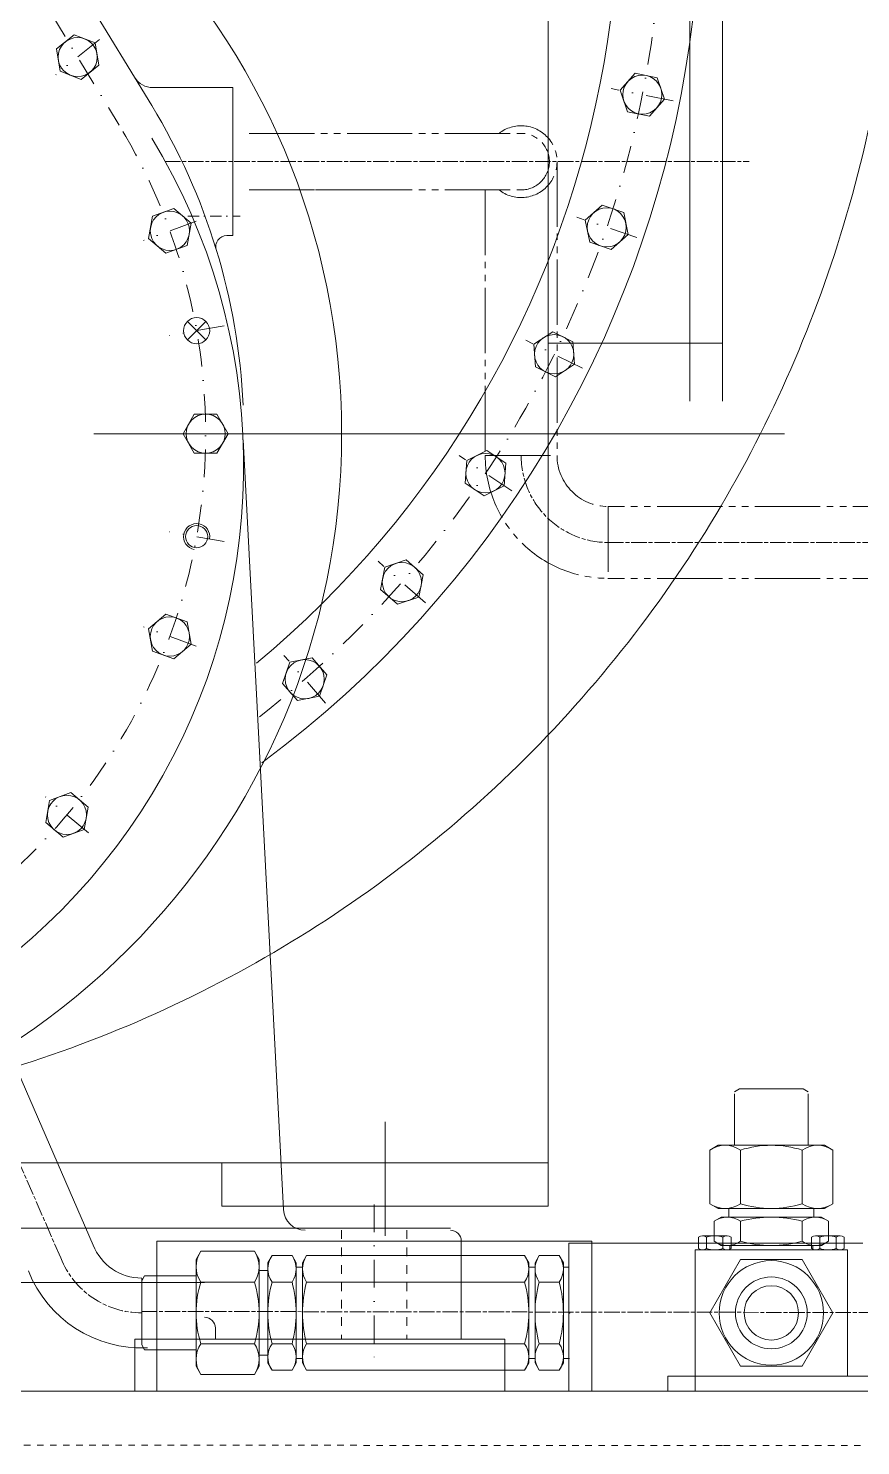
# Model space of a CAD drawing. Header units: inches. Extents: x 0 to 26418, y 0 to 20128.
# Drawn here: x 5337 to 5720, y 14203 to 14855 of the extents above; entities that cross this region are included whole.
import ezdxf

# ---------------------------------------------------------------- set-up
doc = ezdxf.new("R2010")
doc.units = ezdxf.units.IN
doc.header["$MEASUREMENT"] = 0
for name, pattern in [('CENTER', [50.8, 31.75, -6.35, 6.35, -6.35]), ('CHAIN', [0.7087, 0.4724, -0.0591, 0.1181, -0.0591]), ('DASHDOT', [25.4, 12.7, -6.35, 0, -6.35]), ('EB_DASH', [6, 3, -3]), ('EB_DASHDOTDOT', [45, 30, -3, 3, -3, 3, -3]), ('虚线', [2, 1, -1])]:
    doc.linetypes.add(name, pattern=pattern)
for name, color, linetype, lineweight in [('CAXA1', 5, 'CENTER', 5), ('CAXA细实线层', 7, 'Continuous', 5), ('CAXA虚线层', 96, 'EB_DASH', 5), ('EB0', 7, 'Continuous', 5), ('EB0_1', 7, 'Continuous', 5)]:
    doc.layers.add(name, color=color, linetype=linetype, lineweight=lineweight)

msp = doc.modelspace()

# ---------------------------------------------------------------- linework, layer by layer
at = {"color": 7, "lineweight": 5}
for p, q in [((5576.04, 14313.28), (5576.04, 15918.28)), ((5282.7, 15001.48), (5393.75, 14819.08)), ((5641.04, 14969.56), (5641.04, 14683.2)), ((5656.04, 14969.56), (5656.04, 14683.2)), ((5350.02, 14845.04), (5358.09, 14851.58)), ((5358.09, 14851.58), (5367.8, 14847.86)), ((5350.02, 14845.04), (5351.64, 14834.78)), ((5367.8, 14847.86), (5369.42, 14837.59)), ((5369.42, 14837.59), (5361.35, 14831.05)), ((5351.64, 14834.78), (5361.35, 14831.05)), ((5351.64, 14834.78), (5351.64, 14834.78)), ((5615.9, 14833.88), (5609.05, 14826.07)), ((5626.09, 14831.85), (5615.9, 14833.88)), ((5626.09, 14831.85), (5629.43, 14822.01)), ((5394.37, 14827.28), (5431.04, 14827.28)), ((5431.04, 14827.28), (5431.04, 14759.28)), ((5612.39, 14816.23), (5609.05, 14826.07)), ((5612.39, 14816.23), (5612.39, 14816.23)), ((5622.58, 14814.2), (5612.39, 14816.23)), ((5622.58, 14814.2), (5629.43, 14822.01)), ((5394.14, 14768.16), (5403.91, 14771.71)), ((5411.87, 14765.03), (5403.91, 14771.71)), ((5600.86, 14773.28), (5593.05, 14766.42)), ((5610.7, 14769.93), (5600.86, 14773.28)), ((5394.14, 14768.16), (5392.34, 14757.92)), ((5411.87, 14765.03), (5410.06, 14754.8)), ((5595.08, 14756.23), (5593.05, 14766.42)), ((5610.7, 14769.93), (5612.73, 14759.74)), ((5392.34, 14757.92), (5400.3, 14751.24)), ((5392.34, 14757.92), (5392.34, 14757.92)), ((5392.34, 14757.92), (5392.34, 14757.92)), ((5428.22, 14759.28), (5431.04, 14759.28)), ((5604.92, 14752.89), (5612.73, 14759.74)), ((5410.06, 14754.8), (5400.3, 14751.24)), ((5604.92, 14752.89), (5595.08, 14756.23)), ((5595.08, 14756.23), (5595.08, 14756.23)), ((5578.04, 14715.15), (5569.4, 14709.38)), ((5587.36, 14710.55), (5578.04, 14715.15)), ((5570.08, 14699.01), (5569.4, 14709.38)), ((5656.04, 14709.91), (5576.04, 14709.91)), ((5587.36, 14710.55), (5588.04, 14700.18)), ((5579.4, 14694.41), (5570.08, 14699.01)), ((5570.08, 14699.01), (5570.08, 14699.01)), ((5579.4, 14694.41), (5588.04, 14700.18)), ((5413.34, 14677.28), (5408.14, 14668.28)), ((5413.34, 14677.28), (5423.73, 14677.28)), ((5428.93, 14668.28), (5423.73, 14677.28)), ((5408.14, 14668.28), (5413.34, 14659.28)), ((5408.14, 14668.28), (5408.14, 14668.28)), ((5428.93, 14668.28), (5423.73, 14659.28)), ((5435.74, 14665.4), (5454.27, 14311.75)), ((5547.83, 14660.5), (5538.51, 14655.9)), ((5556.48, 14654.73), (5547.83, 14660.5)), ((5423.73, 14659.28), (5413.34, 14659.28)), ((5537.83, 14645.53), (5538.51, 14655.9)), ((5556.48, 14654.73), (5555.8, 14644.36)), ((5546.48, 14639.76), (5537.83, 14645.53)), ((5537.83, 14645.53), (5537.83, 14645.53)), ((5546.48, 14639.76), (5555.8, 14644.36)), ((5510.75, 14610.26), (5500.91, 14606.92)), ((5518.56, 14603.41), (5510.75, 14610.26)), ((5498.88, 14596.73), (5500.91, 14606.92)), ((5518.56, 14603.41), (5516.54, 14593.21)), ((5506.7, 14589.87), (5498.88, 14596.73)), ((5498.88, 14596.73), (5498.88, 14596.73)), ((5506.7, 14589.87), (5516.54, 14593.21)), ((5400.3, 14585.31), (5392.34, 14578.63)), ((5400.3, 14585.31), (5410.06, 14581.76)), ((5411.87, 14571.52), (5410.06, 14581.76)), ((5392.34, 14578.63), (5394.14, 14568.4)), ((5392.34, 14578.63), (5392.34, 14578.63)), ((5411.87, 14571.52), (5403.91, 14564.84)), ((5403.91, 14564.84), (5394.14, 14568.4)), ((5453.89, 14553.42), (5457.23, 14563.26)), ((5467.43, 14565.29), (5457.23, 14563.26)), ((5474.28, 14557.48), (5467.43, 14565.29)), ((5474.28, 14557.48), (5470.94, 14547.64)), ((5460.74, 14545.61), (5453.89, 14553.42)), ((5453.89, 14553.42), (5453.89, 14553.42)), ((5460.74, 14545.61), (5470.94, 14547.64)), ((5356.59, 14503.35), (5346.82, 14499.8)), ((5356.59, 14503.35), (5364.55, 14496.67)), ((5346.82, 14499.8), (5345.02, 14489.56)), ((5346.82, 14499.8), (5346.82, 14499.8)), ((5362.75, 14486.44), (5364.55, 14496.67)), ((5352.98, 14482.88), (5345.02, 14489.56)), ((5362.75, 14486.44), (5352.98, 14482.88)), ((5576.04, 14333.28), (4716.04, 14333.28)), ((5426.04, 14313.28), (5426.04, 14333.28)), ((5576.04, 14313.28), (5426.04, 14313.28)), ((5146.04, 14303.28), (5531.04, 14303.28)), ((5396.04, 14297.27), (5396.04, 14228.28)), ((5596.04, 14297.27), (5396.04, 14297.27)), ((5536.04, 14297.27), (5536.04, 14252.27)), ((5596.04, 14297.27), (5596.04, 14228.28)), ((5146.04, 14278.28), (5418.04, 14278.28)), ((5423.04, 14252.27), (5423.04, 14257.27)), ((5386.04, 14252.27), (5386.04, 14228.28)), ((5423.04, 14252.27), (5536.04, 14252.27)), ((5556.04, 14252.27), (5556.04, 14228.28))]:
    msp.add_line(p, q, dxfattribs=at)
at = {"color": 7, "linetype": 'DASHDOT', "lineweight": 5}
for p, q in [((5267.76, 14992.38), (5378.8, 14809.98)), ((5369.71, 14849.41), (5349.73, 14833.22)), ((5633.49, 14821.21), (5605, 14826.87)), ((5414.19, 14765.88), (5390.02, 14757.08)), ((5616.65, 14758.41), (5589.14, 14767.75)), ((5427.06, 14717.83), (5401.73, 14713.36)), ((5591.76, 14698.35), (5565.7, 14711.2)), ((5559.24, 14642.05), (5535.08, 14658.2)), ((5427.06, 14618.73), (5401.73, 14623.19)), ((5519.65, 14590.48), (5497.81, 14609.64)), ((5414.19, 14570.68), (5390.02, 14579.48)), ((5473.67, 14544.52), (5454.51, 14566.37)), ((5364.63, 14484.85), (5344.93, 14501.38)), ((5496.04, 14314.12), (5496.04, 14240.16))]:
    msp.add_line(p, q, dxfattribs=at)
at = {"color": 7, "linetype": 'CHAIN', "lineweight": 5, "ltscale": 15}
for p, q in [((5399.83, 14793.28), (5668.31, 14793.28)), ((5603.54, 14618.28), (5921.03, 14618.28)), ((5351.97, 14289.52), (5240.89, 14544.19)), ((5389.14, 14264.95), (5847.53, 14264.28))]:
    msp.add_line(p, q, dxfattribs=at)
at = {"color": 7, "linetype": 'DASHDOT', "lineweight": 5, "ltscale": 0.4}
msp.add_line((5410.42, 14768.28), (5434.44, 14768.28), dxfattribs=at)
at = {"color": 7, "linetype": 'Continuous', "lineweight": 5}
for p, q in [((5663.87, 14367.28), (5661.54, 14365.93)), ((5693.2, 14367.28), (5663.87, 14367.28)), ((5693.2, 14367.28), (5695.54, 14365.93)), ((5661.54, 14364.93), (5661.54, 14341.28)), ((5695.54, 14364.93), (5695.54, 14341.28)), ((5654.03, 14341.28), (5650.24, 14339.09)), ((5703.05, 14341.28), (5654.03, 14341.28)), ((5654.03, 14341.28), (5661.54, 14341.28)), ((5703.05, 14341.28), (5706.84, 14339.09)), ((5650.24, 14339.09), (5650.24, 14314.46)), ((5664.39, 14339.09), (5664.39, 14314.46)), ((5692.7, 14339.09), (5692.7, 14314.46)), ((5706.84, 14339.09), (5706.84, 14314.46)), ((5654.03, 14312.28), (5650.24, 14314.46)), ((5655.54, 14308.28), (5652.24, 14306.37)), ((5654.03, 14312.28), (5703.05, 14312.28)), ((5659.04, 14312.28), (5654.03, 14312.28)), ((5655.54, 14308.28), (5701.54, 14308.28)), ((5659.04, 14308.28), (5655.54, 14308.28)), ((5659.04, 14312.28), (5659.04, 14308.28)), ((5698.04, 14312.28), (5698.04, 14308.28)), ((5701.54, 14308.28), (5704.84, 14306.37)), ((5703.05, 14312.28), (5706.84, 14314.46)), ((5652.24, 14306.37), (5652.24, 14297.18)), ((5664.39, 14306.37), (5664.39, 14297.18)), ((5692.7, 14306.37), (5692.7, 14297.18)), ((5704.84, 14306.37), (5704.84, 14297.18)), ((5536.03, 14297.26), (5536.03, 14252.27)), ((5585.53, 14296.28), (5585.53, 14228.28)), ((5720.53, 14296.28), (5585.53, 14296.28)), ((5645.03, 14293.88), (5645.03, 14299.08)), ((5658.17, 14299.68), (5646.91, 14299.68)), ((5648.78, 14299.08), (5648.78, 14293.88)), ((5655.54, 14295.28), (5652.24, 14297.18)), ((5701.54, 14295.28), (5655.54, 14295.28)), ((5656.29, 14299.08), (5656.29, 14293.88)), ((5659.54, 14295.35), (5659.54, 14293.28)), ((5660.04, 14293.88), (5660.04, 14299.08)), ((5697.03, 14293.88), (5697.03, 14299.08)), ((5697.54, 14295.35), (5697.54, 14293.28)), ((5710.17, 14299.68), (5698.91, 14299.68)), ((5700.78, 14299.08), (5700.78, 14293.88)), ((5701.54, 14295.28), (5704.84, 14297.18)), ((5708.29, 14299.08), (5708.29, 14293.88)), ((5712.04, 14293.88), (5712.04, 14299.08)), ((5414.14, 14288.79), (5416.33, 14292.58)), ((5414.14, 14288.79), (5414.14, 14264.28)), ((5416.33, 14292.58), (5440.95, 14292.58)), ((5443.14, 14288.79), (5440.95, 14292.58)), ((5443.14, 14288.79), (5443.14, 14264.29)), ((5447.14, 14287.28), (5449.05, 14290.58)), ((5449.05, 14290.58), (5458.24, 14290.58)), ((5460.14, 14287.28), (5458.24, 14290.58)), ((5463.04, 14287.28), (5464.95, 14290.58)), ((5565.16, 14290.59), (5464.95, 14290.59)), ((5565.16, 14290.59), (5507.89, 14290.59)), ((5567.07, 14287.29), (5565.16, 14290.59)), ((5569.94, 14287.28), (5571.85, 14290.59)), ((5581.04, 14290.59), (5571.85, 14290.59)), ((5581.08, 14290.59), (5571.85, 14290.59)), ((5582.94, 14287.28), (5581.08, 14290.59)), ((5713.54, 14293.28), (5643.54, 14293.28)), ((5643.54, 14293.28), (5643.54, 14235.28)), ((5658.17, 14293.28), (5646.91, 14293.28)), ((5664.39, 14288.79), (5650.24, 14264.28)), ((5692.69, 14288.79), (5664.39, 14288.79)), ((5706.84, 14264.28), (5692.69, 14288.79)), ((5710.17, 14293.28), (5698.91, 14293.28)), ((5713.54, 14293.28), (5713.54, 14235.28)), ((5443.02, 14283.78), (5447.14, 14283.78)), ((5447.14, 14287.28), (5447.14, 14283.78)), ((5447.14, 14283.78), (5447.14, 14241.28)), ((5460.14, 14287.28), (5460.14, 14264.28)), ((5463.04, 14285.28), (5460.14, 14285.28)), ((5463.04, 14287.28), (5463.04, 14280.78)), ((5569.94, 14285.28), (5567.04, 14285.28)), ((5567.07, 14287.29), (5567.07, 14279.7)), ((5569.94, 14287.28), (5569.94, 14280.78)), ((5569.94, 14287.28), (5569.94, 14264.22)), ((5582.94, 14287.28), (5582.94, 14280.78)), ((5582.94, 14280.78), (5582.94, 14287.28)), ((5585.53, 14285.28), (5582.94, 14285.28)), ((5389.14, 14278.95), (5390.49, 14281.28)), ((5389.14, 14278.95), (5389.14, 14249.62)), ((5390.49, 14281.28), (5414.14, 14281.28)), ((5416.33, 14278.44), (5440.95, 14278.44)), ((5449.05, 14278.44), (5458.24, 14278.44)), ((5463.04, 14280.78), (5463.04, 14241.28)), ((5464.95, 14278.44), (5565.16, 14278.44)), ((5567.07, 14279.7), (5567.07, 14241.28)), ((5571.85, 14278.44), (5581.04, 14278.44)), ((5582.94, 14280.78), (5582.94, 14241.28)), ((5585.62, 14279.78), (5585.53, 14279.78)), ((5414.14, 14264.28), (5414.14, 14239.77)), ((5443.14, 14239.77), (5443.14, 14264.28)), ((5447.14, 14241.28), (5447.14, 14264.28)), ((5460.14, 14264.28), (5460.14, 14241.28)), ((5463.04, 14241.28), (5463.04, 14264.28)), ((5463.04, 14264.28), (5463.04, 14243.28)), ((5567.07, 14264.28), (5567.07, 14241.28)), ((5569.94, 14264.28), (5569.94, 14241.28)), ((5569.94, 14241.28), (5569.94, 14264.28)), ((5569.94, 14264.28), (5569.94, 14241.28)), ((5582.94, 14264.28), (5582.94, 14241.28)), ((5650.24, 14264.28), (5664.39, 14239.77)), ((5692.69, 14239.77), (5706.84, 14264.28)), ((5386.04, 14252.27), (5556.04, 14252.27)), ((5389.14, 14249.62), (5390.49, 14247.28)), ((5416.33, 14250.13), (5440.95, 14250.13)), ((5423.05, 14252.27), (5536.03, 14252.27)), ((5449.05, 14250.13), (5458.24, 14250.13)), ((5464.95, 14250.13), (5565.16, 14250.13)), ((5571.85, 14250.13), (5581.04, 14250.13)), ((5390.49, 14247.28), (5414.14, 14247.28)), ((5414.14, 14239.77), (5414.14, 14247.28)), ((5443.14, 14244.78), (5443.14, 14239.77)), ((5443.14, 14244.78), (5447.14, 14244.78)), ((5447.14, 14244.78), (5447.14, 14241.28)), ((5463.04, 14243.28), (5460.11, 14243.28)), ((5460.14, 14241.28), (5460.14, 14247.78)), ((5463.04, 14244.78), (5463.04, 14241.28)), ((5569.97, 14243.28), (5567.04, 14243.28)), ((5567.07, 14241.28), (5567.07, 14247.78)), ((5569.94, 14244.78), (5569.94, 14241.28)), ((5585.84, 14243.28), (5582.91, 14243.28)), ((5582.94, 14241.28), (5582.94, 14247.78)), ((5643.53, 14228.28), (5643.53, 14243.27)), ((5414.14, 14239.77), (5416.33, 14235.98)), ((5443.14, 14239.77), (5440.95, 14235.98)), ((5447.14, 14241.28), (5449.05, 14237.98)), ((5449.05, 14237.98), (5458.24, 14237.98)), ((5460.14, 14241.28), (5458.24, 14237.98)), ((5463.04, 14241.28), (5464.95, 14237.98)), ((5565.16, 14237.98), (5464.95, 14237.98)), ((5567.07, 14241.28), (5565.16, 14237.98)), ((5569.94, 14241.28), (5571.85, 14237.98)), ((5581.04, 14237.98), (5571.85, 14237.98)), ((5582.94, 14241.28), (5581.04, 14237.98)), ((5664.39, 14239.77), (5692.69, 14239.77)), ((5416.33, 14235.98), (5440.95, 14235.98)), ((5726.04, 14235.28), (5631.04, 14235.28)), ((5631.04, 14235.28), (5631.04, 14228.28)), ((4631.04, 14228.28), (6041.04, 14228.28)), ((5536.04, 14228.28), (5716.04, 14228.28))]:
    msp.add_line(p, q, dxfattribs=at)
at = {"color": 7, "linetype": '虚线', "lineweight": 5, "ltscale": 4}
for p, q in [((5481.04, 14302.27), (5481.04, 14252.27)), ((5511.04, 14302.27), (5511.04, 14252.27))]:
    msp.add_line(p, q, dxfattribs=at)
at = {"color": 7, "lineweight": 5}
for centre, radius in [((5146.04, 14668.28), 335), ((5359.72, 14841.32), 9), ((5619.24, 14824.04), 9), ((5402.1, 14761.48), 9), ((5602.89, 14763.08), 9), ((5414.4, 14715.6), 6), ((5578.72, 14704.78), 9), ((5418.54, 14668.28), 9), ((5547.15, 14650.13), 9), ((5414.4, 14620.96), 5.12), ((5508.72, 14600.07), 9), ((5402.1, 14575.08), 9), ((5464.08, 14555.45), 9), ((5354.78, 14493.12), 9)]:
    msp.add_circle(centre, radius, dxfattribs=at)
at = {"color": 7, "linetype": 'Continuous', "lineweight": 5}
for radius in [24, 16.5, 12.5]:
    msp.add_circle((5678.54, 14264.28), radius, dxfattribs=at)
at = {"color": 7, "lineweight": 5}
for centre, radius, start, end in [((5146.04, 14918.28), 500, 41.17406, 233.37069), ((5146.04, 14918.28), 462.5, 45.30913, 230.2216), ((5146.04, 14918.28), 500, 306.62931, 34.33282), ((5146.04, 14918.28), 462.5, 309.7784, 28.04824), ((5394.37, 14837.28), 10, 211.33225, 270), ((5146.04, 14668.28), 290, 2.59481, 31.33225), ((5146.04, 14653.28), 290, 270, 31.33225), ((5428.22, 14754.28), 5, 90, 196.9493), ((5414.4, 14620.96), 6, 350, 259.36921), ((5464.26, 14312.27), 10, 183, 270), ((5531.04, 14297.27), 5, 0, 90), ((5418.04, 14257.27), 5, 0, 90)]:
    msp.add_arc(centre, radius, start, end, dxfattribs=at)
at = {"color": 7, "linetype": 'DASHDOT', "lineweight": 5}
for centre, radius, start, end in [((5146.04, 14918.28), 482.5, 43.01789, 231.97707), ((5146.04, 14918.28), 482.5, 308.02293, 31.16), ((5146.04, 14668.28), 272.5, 270, 32.02405)]:
    msp.add_arc(centre, radius, start, end, dxfattribs=at)
at = {"color": 7, "linetype": 'CHAIN', "lineweight": 5, "ltscale": 15}
for centre, start in [((5603.54, 14658.28), 180), ((5389.14, 14304.28), 201.66198)]:
    msp.add_arc(centre, 40, start, 270, dxfattribs=at)
at = {"color": 7, "linetype": 'Continuous', "lineweight": 5}
for centre, radius, start, end in [((5657.31, 14328.75), 12.53, 55.61575, 124.38425), ((5678.54, 14294.45), 46.83, 90, 107.58795), ((5678.55, 14294.45), 46.83, 72.41205, 90), ((5699.77, 14328.75), 12.53, 55.61575, 124.38425), ((5657.31, 14324.8), 12.53, 235.61575, 304.38425), ((5658.31, 14297.64), 10.64, 55.17482, 124.82518), ((5678.54, 14359.1), 46.83, 252.41205, 270), ((5678.54, 14254.78), 53.5, 90, 105.33717), ((5678.55, 14359.1), 46.83, 270, 287.58795), ((5678.55, 14254.78), 53.5, 74.66283, 90), ((5699.77, 14324.8), 12.53, 235.61575, 304.38425), ((5698.77, 14297.64), 10.64, 55.17482, 124.82518), ((5646.91, 14296.45), 3.23, 54.42999, 125.57001), ((5652.54, 14287.68), 12, 71.77609, 108.22391), ((5658.31, 14305.92), 10.64, 235.17482, 304.82518), ((5658.17, 14296.45), 3.23, 54.42999, 125.57001), ((5678.54, 14348.78), 53.5, 254.66283, 270), ((5678.55, 14348.78), 53.5, 270, 285.33717), ((5698.77, 14305.92), 10.64, 235.17482, 304.82518), ((5698.91, 14296.45), 3.23, 54.42999, 125.57001), ((5704.54, 14287.68), 12, 71.77609, 108.22391), ((5710.17, 14296.45), 3.23, 54.42999, 125.57001), ((5426.67, 14285.51), 12.53, 145.61575, 214.38425), ((5430.61, 14285.51), 12.53, 325.61575, 34.38425), ((5457.78, 14284.51), 10.64, 145.17482, 214.82518), ((5449.5, 14284.51), 10.64, 325.17482, 34.82518), ((5473.68, 14284.51), 10.64, 145.17482, 214.82518), ((5556.43, 14284.51), 10.64, 325.17482, 34.82518), ((5580.58, 14284.51), 10.64, 145.17482, 214.82518), ((5572.3, 14284.51), 10.64, 325.17482, 34.82518), ((5646.91, 14296.5), 3.23, 234.42999, 305.57001), ((5652.54, 14305.28), 12, 251.77609, 288.22391), ((5658.17, 14296.5), 3.23, 234.42999, 305.57001), ((5698.91, 14296.5), 3.23, 234.42999, 305.57001), ((5704.54, 14305.28), 12, 251.77609, 288.22391), ((5710.17, 14296.5), 3.23, 234.42999, 305.57001), ((5460.97, 14264.29), 46.83, 162.41205, 180), ((5396.31, 14264.29), 46.83, 0, 17.58795), ((5500.64, 14264.29), 53.5, 164.66283, 180), ((5406.64, 14264.29), 53.5, 0, 15.33717), ((5516.54, 14264.29), 53.5, 164.66283, 180), ((5513.57, 14264.29), 53.5, 0, 15.33717), ((5623.44, 14264.29), 53.5, 164.66283, 180), ((5529.44, 14264.29), 53.5, 0, 15.33717), ((5460.97, 14264.28), 46.83, 180, 197.58795), ((5396.31, 14264.28), 46.83, 342.41205, 0), ((5500.64, 14264.28), 53.5, 180, 195.33717), ((5406.64, 14264.28), 53.5, 344.66283, 0), ((5516.54, 14264.28), 53.5, 180, 195.33717), ((5513.57, 14264.28), 53.5, 344.66283, 0), ((5623.44, 14264.28), 53.5, 180, 195.33717), ((5529.44, 14264.28), 53.5, 344.66283, 0), ((5426.67, 14243.06), 12.53, 145.61575, 214.38425), ((5430.61, 14243.06), 12.53, 325.61575, 34.38425), ((5457.78, 14244.06), 10.64, 145.17482, 214.82518), ((5449.5, 14244.06), 10.64, 325.17482, 34.82518), ((5473.68, 14244.06), 10.64, 145.17482, 214.82518), ((5556.43, 14244.06), 10.64, 325.17482, 34.82518), ((5580.58, 14244.06), 10.64, 145.17482, 214.82518), ((5572.3, 14244.06), 10.64, 325.17482, 34.82518)]:
    msp.add_arc(centre, radius, start, end, dxfattribs=at)
msp.add_point((5585.84, 14264.28), dxfattribs=at)
msp.add_point((5585.84, 14264.28), dxfattribs=at)
at = {"layer": 'CAXA1', "linetype": 'CENTER', "lineweight": 5, "ltscale": 3}
msp.add_line((5468.98, 14780.28), (5513.5, 14780.28), dxfattribs=at)
at = {"layer": 'CAXA1', "linetype": 'CENTER', "lineweight": 5, "ltscale": 10}
for p, q in [((5684.64, 14668.28), (4607.44, 14668.28)), ((5501.04, 14352.04), (5501.04, 14299.62))]:
    msp.add_line(p, q, dxfattribs=at)
at = {"layer": 'CAXA细实线层', "color": 7, "linetype": 'EB_DASHDOTDOT', "lineweight": 5}
for p, q in [((5438.53, 14806.28), (5563.54, 14806.28)), ((5580.04, 14793.28), (5580.04, 14658.28)), ((5438.53, 14780.28), (5563.54, 14780.28)), ((5547.04, 14780.28), (5547.04, 14658.28)), ((5547.04, 14658.28), (5580.04, 14658.28)), ((5791.02, 14634.78), (5603.44, 14634.78)), ((5603.54, 14634.78), (5603.54, 14601.78)), ((5791.02, 14601.78), (5603.39, 14601.78))]:
    msp.add_line(p, q, dxfattribs=at)
at = {"layer": 'CAXA细实线层', "color": 7, "lineweight": 5}
for p, q in [((5366.83, 14295.44), (5254.85, 14552.99)), ((5389.14, 14280.28), (5389.14, 14249.62)), ((5389.91, 14248.28), (5386.47, 14248.28))]:
    msp.add_line(p, q, dxfattribs=at)
at = {"layer": 'CAXA细实线层', "color": 7, "linetype": 'EB_DASHDOTDOT', "lineweight": 5}
for centre, radius, start, end in [((5563.54, 14793.28), 16.5, 231.98772, 128.01228), ((5563.54, 14793.28), 13, 270, 90), ((5603.54, 14658.28), 56.5, 180, 270), ((5603.54, 14658.28), 23.5, 180, 270)]:
    msp.add_arc(centre, radius, start, end, dxfattribs=at)
at = {"layer": 'CAXA细实线层', "color": 7, "lineweight": 5}
for radius, start, end in [(24, 201.62018, 270), (56.06, 201.69237, 272.72825)]:
    msp.add_arc((5389.14, 14304.28), radius, start, end, dxfattribs=at)
at = {"layer": 'CAXA虚线层', "color": 7, "linetype": 'EB_DASH', "lineweight": 5}
for p, q in [((5656.04, 14203.28), (4652.51, 14204.15)), ((5719.57, 14203.28), (5656.04, 14203.28))]:
    msp.add_line(p, q, dxfattribs=at)
at = {"layer": 'EB0', "color": 7, "lineweight": 5}
for p, q in [((5410.15, 14719.84), (5418.64, 14711.35)), ((5418.64, 14719.84), (5410.15, 14711.35))]:
    msp.add_line(p, q, dxfattribs=at)
at = {"layer": 'EB0_1', "color": 7, "linetype": 'Continuous', "lineweight": 5}
msp.add_open_spline([(5418.07, 15350.6), (5412.69, 15354.22), (5368.59, 15382.68), (5278.93, 15420.81), (5144.59, 15444.91), (5008.9, 15429.06), (4879.25, 15380.13), (4766.01, 15298.03), (4677.18, 15188.77), (4619.34, 15059.25), (4596.81, 14919.46), (4612.01, 14776.49), (4662.54, 14640.55), (4748.79, 14521.93), (4862.88, 14429.29), (4998.01, 14368.43), (5146.22, 14345.01), (5295.62, 14360.7), (5436.84, 14414.96), (5560, 14504.54), (5656.01, 14623.11), (5718.66, 14764.12), (5735.29, 14866.22), (5737.26, 14918.28)], degree=3, knots=[0, 0, 0, 0, 419.103597, 3392.993797, 6215.374501, 9149.023429, 12103.336718, 15079.872295, 18078.642412, 21099.669241, 24142.918885, 27118.476963, 30293.753219, 33403.695751, 36481.230101, 39689.581865, 42866.24052, 46065.156843, 49286.297238, 52529.673011, 55795.306769, 59028.987474, 62395.027504, 62395.027504, 62395.027504, 62395.027504], dxfattribs=at)

doc.saveas('drawing.dxf')
